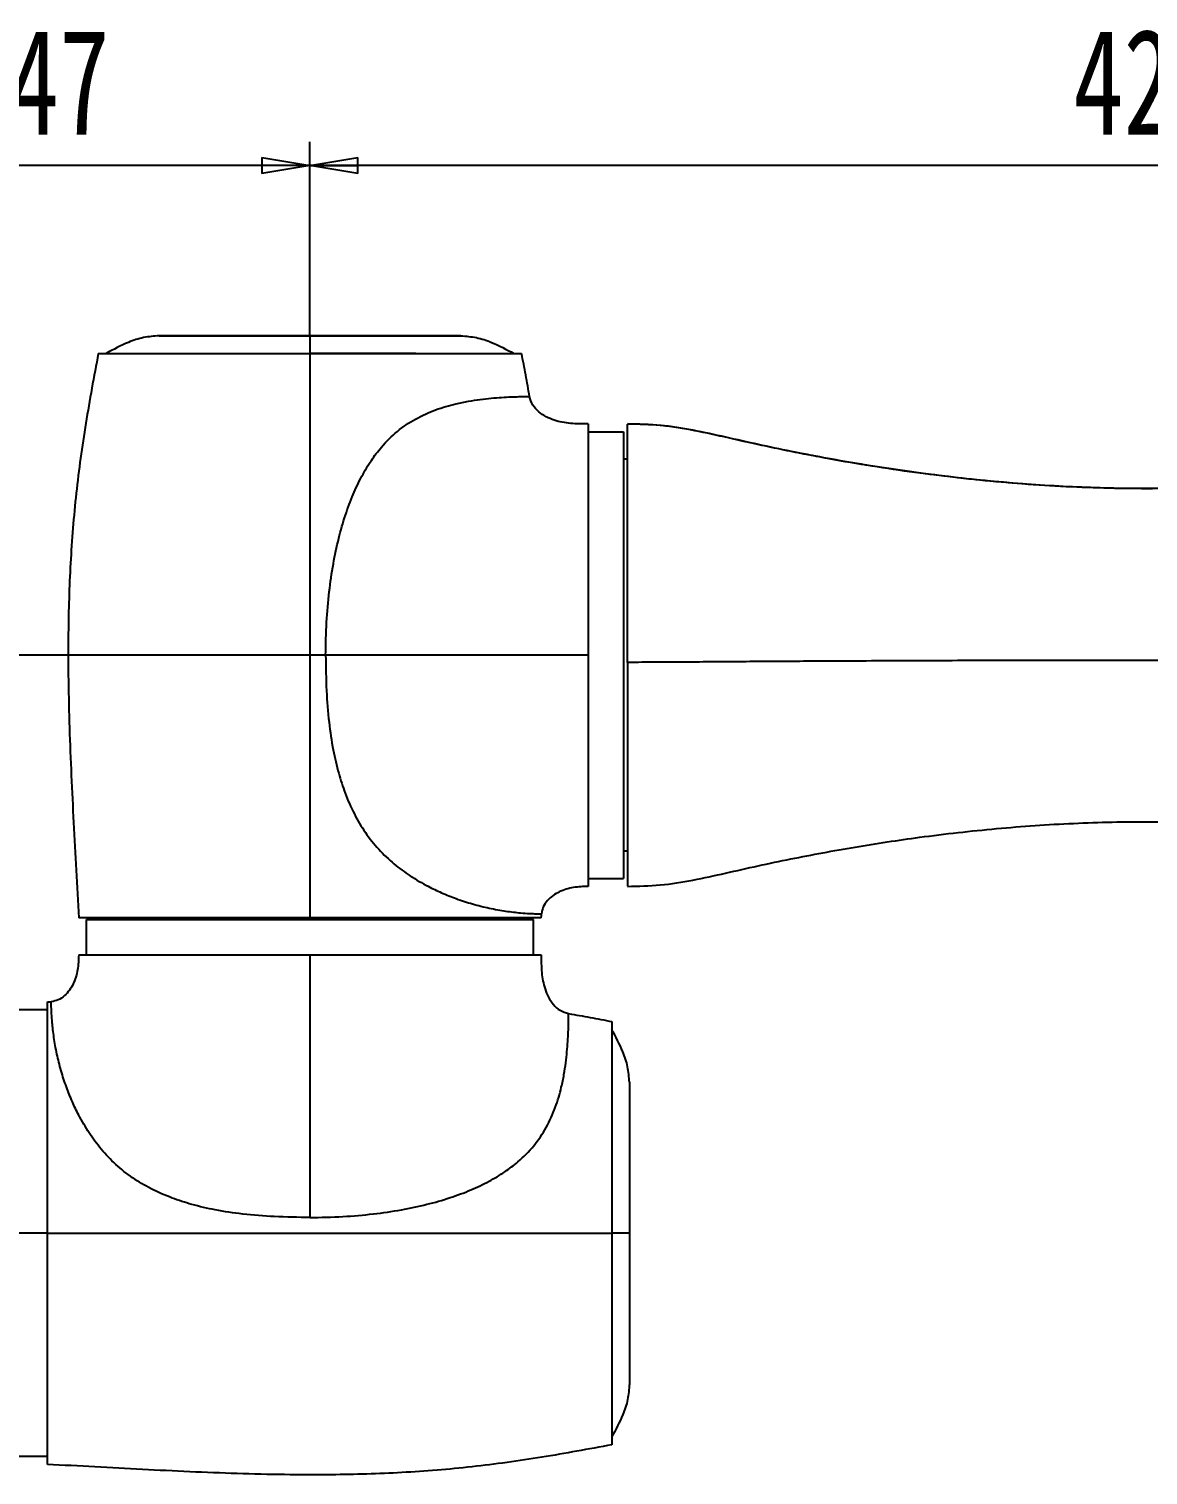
# Model space of a CAD drawing. Header units: millimetres. Extents: x 0 to 841, y 0 to 594.
# Drawn here: x 101.6 to 196.8, y 163.8 to 286.8 of the extents above; entities that cross this region are included whole.
import ezdxf

# ---------------------------------------------------------------- set-up
doc = ezdxf.new("R2010")
doc.units = ezdxf.units.MM
doc.layers.add('10', color=7, linetype='Continuous')
doc.styles.add('SLDTEXTSTYLE4', font='TXT', dxfattribs={"width": 0.7})
doc.dimstyles.new('SLDDIMSTYLE0', dxfattribs={"dimtxt": 9, "dimasz": 4.08, "dimexe": 0, "dimexo": 0.0625, "dimgap": 2.25, "dimtad": 2, "dimlfac": 3, "dimrnd": 1e-09, "dimzin": 12, "dimdsep": 46, "dimtxsty": 'SLDTEXTSTYLE4', "dimblk1": 'CLOSED', "dimblk2": 'CLOSED', "dimsah": 1, "dimcen": 0.09, "dimadec": 0, "dimazin": 3, "dimtfac": 1, "dimtofl": 0, "dimtmove": 0, "dimatfit": 3, "dimldrblk": 'CLOSED', "dimfxl": 0, "dimfrac": 2, "dimtolj": 1, "dimtzin": 12, "dimarcsym": 0})

# ---------------------------------------------------------------- blocks, each defined once
blk = doc.blocks.new('_Closed')
at = {"color": 0, "linetype": 'ByBlock', "lineweight": -2}
for p, q in [((-1, 0.166667), (0, 0)), ((-1, 0.166667), (-1, -0.166667)), ((0, 0), (-1, -0.166667)), ((0, 0), (-1, 0))]:
    blk.add_line(p, q, dxfattribs=at)
blk = doc.blocks.new('_D_3')
at = {"layer": '10'}
for p, q in [((126.82, 233.55), (64.65, 233.55)), ((66.65, 233.55), (66.65, 184.38)), ((103.15, 184.38), (64.65, 184.38))]:
    blk.add_line(p, q, dxfattribs=at)
at = {"layer": '10', "xscale": 4.08, "yscale": 4.08}
for p, rotation in [((66.65, 233.55, 0), 89.9999999941293), ((66.65, 184.38, 0), 269.9999999941293)]:
    blk.add_blockref('_Closed', p, dxfattribs=dict(at, rotation=rotation))
at = {"layer": '10', "insert": (55.05, 200.27), "char_height": 9, "attachment_point": 1, "rotation": 90, "style": 'SLDTEXTSTYLE4'}
blk.add_mtext('147', dxfattribs=at)
blk = doc.blocks.new('_D_4')
at = {"layer": '10'}
for p, q in [((76.65, 209.05), (76.65, 277.21)), ((125.48, 260.71), (125.48, 277.21)), ((125.48, 275.21), (76.65, 275.21))]:
    blk.add_line(p, q, dxfattribs=at)
at = {"layer": '10', "xscale": 4.08, "yscale": 4.08}
for p, rotation in [((76.65, 275.21, 0), 179.9999999501266), ((125.48, 275.21, 0), 359.9999999501266)]:
    blk.add_blockref('_Closed', p, dxfattribs=dict(at, rotation=rotation))
at = {"layer": '10', "insert": (95.58, 286.82), "char_height": 9, "attachment_point": 1, "rotation": 360, "style": 'SLDTEXTSTYLE4'}
blk.add_mtext('147', dxfattribs=at)
blk = doc.blocks.new('_D_5')
at = {"layer": '10'}
for p, q in [((125.48, 260.71), (125.48, 277.21)), ((268.48, 260.71), (268.48, 277.21)), ((268.48, 275.21), (125.48, 275.21))]:
    blk.add_line(p, q, dxfattribs=at)
at = {"layer": '10', "xscale": 4.08, "yscale": 4.08}
for p, rotation in [((125.48, 275.21, 0), 179.9999999501266), ((268.48, 275.21, 0), 359.9999999501266)]:
    blk.add_blockref('_Closed', p, dxfattribs=dict(at, rotation=rotation))
at = {"layer": '10', "insert": (190.39, 286.82), "char_height": 9, "attachment_point": 1, "rotation": 360, "style": 'SLDTEXTSTYLE4'}
blk.add_mtext('427', dxfattribs=at)

msp = doc.modelspace()

# ---------------------------------------------------------------- linework, layer by layer
at = {"color": 7, "linetype": 'Continuous', "lineweight": 25}
for p, q in [((149.1506, 252.546), (152.1506, 252.546)), ((152.4839, 250.2043), (152.1506, 250.2043)), ((152.1506, 216.8876), (152.4839, 216.8876)), ((149.1506, 214.546), (152.1506, 214.546)), ((106.4839, 208.0456), (106.4839, 211.0456)), ((108.8256, 211.2123), (108.8256, 211.0456)), ((142.1423, 211.0456), (142.1423, 211.2123)), ((144.4839, 208.0456), (144.4839, 211.0456)), ((103.1502, 203.3789), (100.3169, 203.3789)), ((103.1502, 165.3789), (100.3169, 165.3789))]:
    msp.add_line(p, q, dxfattribs=at)
at = {"color": 8, "linetype": 'Continuous', "lineweight": 25}
msp.add_line((125.4839, 211.0456), (125.4839, 211.2123), dxfattribs=at)
at = {"color": 7, "linetype": 'Continuous', "lineweight": 25, "flags": 128}
for points in [[(152.1506, 252.546), (152.1506, 252.4874), (152.1506, 252.3121), (152.1506, 252.021), (152.1506, 251.6161), (152.1506, 251.0997), (152.1506, 250.4751), (152.1506, 249.7461), (152.1506, 248.9173), (152.1506, 247.9937), (152.1506, 246.981), (152.1506, 245.8855), (152.1506, 244.7139), (152.1506, 243.4735), (152.1506, 242.1718), (152.1506, 240.817), (152.1506, 239.4173), (152.1506, 237.9814), (152.1506, 236.5182), (152.1506, 235.0367), (152.1506, 233.546), (152.1506, 232.0553), (152.1506, 230.5737), (152.1506, 229.1105), (152.1506, 227.6747), (152.1506, 226.275), (152.1506, 224.9202), (152.1506, 223.6185), (152.1506, 222.3781), (152.1506, 221.2065), (152.1506, 220.1109), (152.1506, 219.0983), (152.1506, 218.1747), (152.1506, 217.3458), (152.1506, 216.6169), (152.1506, 215.9923), (152.1506, 215.4759), (152.1506, 215.0709), (152.1506, 214.7799), (152.1506, 214.6045), (152.1506, 214.546)], [(106.4839, 211.0456), (106.5425, 211.0456), (106.7179, 211.0456), (107.0089, 211.0456), (107.4139, 211.0456), (107.9302, 211.0456), (108.5548, 211.0456), (109.2838, 211.0456), (110.1126, 211.0456), (111.0362, 211.0456), (112.0489, 211.0456), (113.1444, 211.0456), (114.316, 211.0456), (115.5565, 211.0456), (116.8581, 211.0456), (118.213, 211.0456), (119.6126, 211.0456), (121.0485, 211.0456), (122.5117, 211.0456), (123.9932, 211.0456), (125.4839, 211.0456), (126.9747, 211.0456), (128.4562, 211.0456), (129.9194, 211.0456), (131.3553, 211.0456), (132.7549, 211.0456), (134.1098, 211.0456), (135.4114, 211.0456), (136.6519, 211.0456), (137.8235, 211.0456), (138.919, 211.0456), (139.9317, 211.0456), (140.8553, 211.0456), (141.6841, 211.0456), (142.4131, 211.0456), (143.0377, 211.0456), (143.554, 211.0456), (143.959, 211.0456), (144.25, 211.0456), (144.4254, 211.0456), (144.4839, 211.0456)], [(145.1506, 211.2123), (145.1604, 211.3989), (145.1681, 211.5456)], [(103.1502, 204.0456), (103.3369, 204.0554), (103.4836, 204.0631)]]:
    msp.add_lwpolyline(points, dxfattribs=at)
at = {"color": 7, "linetype": 'Continuous', "lineweight": 25}
for points, knots in [([(112.6506, 260.7123), (112.2082, 260.6794), (111.3171, 260.6131), (109.7897, 260.0988), (108.7728, 259.5488), (108.1506, 259.2123)], [0, 0, 0, 0, 0.27677205, 0.55746958, 1, 1, 1, 1]), ([(112.6506, 260.7123), (112.6543, 260.7123), (112.6617, 260.7123), (112.7851, 260.7123), (113.0578, 260.7123), (113.481, 260.7123), (114.0079, 260.7123), (114.6911, 260.7123), (115.5469, 260.7123), (116.5696, 260.7123), (117.7171, 260.7123), (118.9437, 260.7123), (120.3559, 260.7123), (121.9488, 260.7123), (123.7099, 260.7123), (124.8899, 260.7123), (125.4839, 260.7123)], [0, 0, 0, 0, 0.08397261, 0.16679981, 0.24932864, 0.31185082, 0.3748044, 0.43760771, 0.5, 0.56239229, 0.6251956, 0.68814918, 0.75067136, 0.83320019, 0.91602739, 1, 1, 1, 1]), ([(125.4839, 260.7123), (124.8899, 260.7123), (123.7099, 260.7123), (121.9488, 260.7123), (120.3559, 260.7123), (118.9437, 260.7123), (117.7171, 260.7123), (116.5696, 260.7123), (115.5469, 260.7123), (114.6911, 260.7123), (114.0079, 260.7123), (113.481, 260.7123), (113.0578, 260.7123), (112.7851, 260.7123), (112.6617, 260.7123), (112.6543, 260.7123), (112.6506, 260.7123)], [0, 0, 0, 0, 0.08397261, 0.16679981, 0.24932864, 0.31185082, 0.3748044, 0.43760771, 0.5, 0.56239229, 0.6251956, 0.68814918, 0.75067136, 0.83320019, 0.91602739, 1, 1, 1, 1]), ([(125.4839, 260.7123), (125.4839, 260.6794), (125.4839, 260.6131), (125.4839, 260.0988), (125.4839, 259.5488), (125.4839, 259.2123)], [0, 0, 0, 0, 0.276772048, 0.557469579, 1, 1, 1, 1]), ([(125.4839, 260.7123), (126.078, 260.7123), (127.258, 260.7123), (129.0191, 260.7123), (130.6119, 260.7123), (132.0241, 260.7123), (133.2508, 260.7123), (134.3983, 260.7123), (135.421, 260.7123), (136.2768, 260.7123), (136.96, 260.7123), (137.4869, 260.7123), (137.9101, 260.7123), (138.1828, 260.7123), (138.3062, 260.7123), (138.3136, 260.7123), (138.3173, 260.7123)], [0, 0, 0, 0, 0.08397261, 0.16679981, 0.24932864, 0.31185082, 0.3748044, 0.43760771, 0.5, 0.56239229, 0.6251956, 0.68814918, 0.75067136, 0.83320019, 0.91602739, 1, 1, 1, 1]), ([(138.3173, 260.7123), (138.3136, 260.7123), (138.3062, 260.7123), (138.1828, 260.7123), (137.9101, 260.7123), (137.4869, 260.7123), (136.96, 260.7123), (136.2768, 260.7123), (135.421, 260.7123), (134.3983, 260.7123), (133.2508, 260.7123), (132.0241, 260.7123), (130.6119, 260.7123), (129.0191, 260.7123), (127.258, 260.7123), (126.078, 260.7123), (125.4839, 260.7123)], [0, 0, 0, 0, 0.08397261, 0.16679981, 0.24932864, 0.31185082, 0.3748044, 0.43760771, 0.5, 0.56239229, 0.6251956, 0.68814918, 0.75067136, 0.83320019, 0.91602739, 1, 1, 1, 1]), ([(138.3173, 260.7123), (138.7597, 260.6794), (139.6508, 260.6131), (141.1782, 260.0988), (142.1951, 259.5488), (142.8173, 259.2123)], [0, 0, 0, 0, 0.276772047, 0.55746958, 1, 1, 1, 1]), ([(107.4839, 259.2123), (107.1144, 257.2335), (106.3779, 253.29), (105.554, 247.3386), (105.0673, 241.3661), (104.8737, 234.7023), (104.9896, 227.3419), (105.3712, 219.2884), (105.6684, 213.9082), (105.8173, 211.2123)], [0, 0, 0, 0, 0.12529612, 0.24971046, 0.37381709, 0.4981234, 0.66456897, 0.83192256, 1, 1, 1, 1]), ([(107.4839, 259.2123), (107.4996, 259.2123), (107.5303, 259.2123), (107.8551, 259.2123), (108.4025, 259.2123), (109.1226, 259.2123), (109.9521, 259.2123), (110.9583, 259.2123), (112.1461, 259.2123), (113.5135, 259.2123), (115.0348, 259.2123), (116.6719, 259.2123), (118.5523, 259.2123), (120.6799, 259.2123), (123.0635, 259.2123), (124.6688, 259.2123), (125.4839, 259.2123)], [0, 0, 0, 0, 0.0844124, 0.16625275, 0.24861366, 0.3114706, 0.37451605, 0.43842521, 0.50000007, 0.56156687, 0.62548263, 0.68851813, 0.75138631, 0.83373854, 0.91558297, 1, 1, 1, 1]), ([(116.4839, 259.2123), (116.4849, 259.2123), (116.4869, 259.2123), (116.573, 259.2123), (116.8215, 259.2123), (117.2917, 259.2123), (118.0222, 259.2123), (119.0534, 259.2123), (120.2609, 259.2123), (121.5296, 259.2123), (122.8374, 259.2123), (124.1574, 259.2123), (125.0402, 259.2123), (125.4839, 259.2123)], [0, 0, 0, 0, 0.09382074, 0.18660742, 0.27940517, 0.37332572, 0.46685297, 0.55968943, 0.64815961, 0.73658198, 0.82395847, 0.91151119, 1, 1, 1, 1]), ([(125.4839, 259.2123), (125.4839, 257.2335), (125.4839, 253.29), (125.4839, 247.3386), (125.4839, 241.3661), (125.4839, 234.7023), (125.4839, 227.3419), (125.4839, 219.2884), (125.4839, 213.9082), (125.4839, 211.2123)], [0, 0, 0, 0, 0.12529612, 0.24971046, 0.37381709, 0.4981234, 0.66456897, 0.83192256, 1, 1, 1, 1]), ([(125.4839, 259.2123), (126.299, 259.2123), (127.9043, 259.2123), (130.2879, 259.2123), (132.4155, 259.2123), (134.296, 259.2123), (135.9331, 259.2123), (137.4544, 259.2123), (138.8217, 259.2123), (140.0095, 259.2123), (141.0157, 259.2123), (141.8453, 259.2123), (142.5653, 259.2123), (143.1128, 259.2123), (143.4375, 259.2123), (143.4683, 259.2123), (143.4839, 259.2123)], [0, 0, 0, 0, 0.08441164, 0.166256108, 0.248613687, 0.311481865, 0.374517362, 0.438426967, 0.499999916, 0.561568642, 0.625483946, 0.688529391, 0.75138633, 0.83374189, 0.915582213, 1, 1, 1, 1]), ([(134.4839, 259.2123), (134.483, 259.2123), (134.481, 259.2123), (134.3949, 259.2123), (134.1464, 259.2123), (133.6762, 259.2123), (132.9457, 259.2123), (131.9145, 259.2123), (130.707, 259.2123), (129.4382, 259.2123), (128.1305, 259.2123), (126.8105, 259.2123), (125.9277, 259.2123), (125.4839, 259.2123)], [0, 0, 0, 0, 0.09382074, 0.18660742, 0.27940517, 0.37332572, 0.46685297, 0.55968943, 0.64815961, 0.73658198, 0.82395847, 0.91151119, 1, 1, 1, 1]), ([(144.1631, 255.5456), (144.0543, 256.1566), (143.8365, 257.3804), (143.6016, 258.6011), (143.4839, 259.2123)], [0, 0, 0, 0, 0.49928449, 1, 1, 1, 1]), ([(126.8173, 233.5456), (126.8321, 234.4809), (126.8608, 236.2841), (127.0931, 238.8805), (127.4388, 241.2668), (127.9, 243.4458), (128.4631, 245.4207), (129.1197, 247.1903), (129.8574, 248.7485), (130.6602, 250.0924), (131.6458, 251.4008), (132.8932, 252.6344), (134.482, 253.6991), (136.1943, 254.4608), (137.7256, 254.9021), (138.9888, 255.1585), (140.0022, 255.3104), (140.9499, 255.4138), (141.8328, 255.4803), (142.6323, 255.5197), (143.3034, 255.5383), (143.804, 255.5447), (144.1125, 255.5457), (144.1458, 255.5457), (144.1631, 255.5456)], [0, 0, 0, 0, 0.06382768, 0.12304805, 0.1778432, 0.22854557, 0.27542195, 0.3186957, 0.35847507, 0.39470344, 0.42774362, 0.4737141, 0.51961012, 0.56808217, 0.61785405, 0.6511515, 0.68494031, 0.72024392, 0.75885771, 0.80125111, 0.8466443, 0.89416997, 0.94471604, 1, 1, 1, 1]), ([(149.1506, 253.2123), (148.649, 253.2117), (147.6735, 253.2105), (146.4561, 253.4299), (145.5516, 253.8111), (144.9196, 254.2255), (144.3832, 254.7986), (144.2373, 255.294), (144.1631, 255.5456)], [0, 0, 0, 0, 0.25222395, 0.49052844, 0.61599861, 0.74346822, 0.86967653, 1, 1, 1, 1]), ([(149.1506, 253.2123), (149.1506, 253.1802), (149.1506, 253.1162), (149.1506, 252.6041), (149.1506, 251.8032), (149.1506, 250.699), (149.1506, 249.3152), (149.1506, 247.665), (149.1506, 245.7667), (149.1506, 243.6417), (149.1506, 241.5136), (149.1506, 239.4596), (149.1506, 237.5326), (149.1506, 235.5529), (149.1506, 234.2155), (149.1506, 233.5456)], [0, 0, 0, 0, 0.08290449, 0.16516072, 0.24693568, 0.32840798, 0.40991445, 0.49173433, 0.5742444, 0.65754704, 0.74178067, 0.80568152, 0.87010059, 0.93493086, 1, 1, 1, 1]), ([(241.4839, 253.2126), (240.5491, 253.1774), (238.6774, 253.1069), (235.8972, 252.6478), (233.1357, 252.0737), (230.3728, 251.469), (226.7084, 250.7324), (222.1398, 249.9039), (216.3091, 249.0283), (210.1126, 248.3151), (203.5521, 247.8378), (197.0845, 247.662), (190.7181, 247.7923), (184.4584, 248.2055), (178.21, 248.8831), (173.125, 249.6353), (169.194, 250.3304), (166.4053, 250.8701), (163.6204, 251.4512), (160.8471, 252.0883), (158.0774, 252.6906), (155.291, 253.1597), (153.4175, 253.195), (152.4839, 253.2126)], [0, 0, 0, 0, 0.03120182, 0.06247195, 0.09389754, 0.12539452, 0.15688272, 0.21867898, 0.28038071, 0.35369409, 0.42685911, 0.49991076, 0.56960905, 0.63937053, 0.70927527, 0.77937895, 0.81093471, 0.84254145, 0.87420144, 0.90590878, 0.93752353, 0.96886898, 1, 1, 1, 1]), ([(152.4839, 232.9332), (152.4839, 233.6643), (152.4839, 235.1287), (152.4839, 237.3064), (152.4839, 239.4431), (152.4839, 241.5099), (152.4839, 243.4821), (152.4839, 245.3309), (152.4839, 247.0275), (152.4839, 248.5554), (152.4839, 249.8961), (152.4839, 251.0248), (152.4839, 251.9365), (152.4839, 252.613), (152.4839, 253.0625), (152.4839, 253.1562), (152.4839, 253.2031)], [0, 0, 0, 0, 0.07096206, 0.14214699, 0.21310919, 0.28461742, 0.35635345, 0.4278615, 0.49939228, 0.57115145, 0.6426824, 0.71417965, 0.78590463, 0.8574018, 0.9287009, 1, 1, 1, 1]), ([(241.4839, 253.2031), (240.4373, 253.1591), (238.3406, 253.0709), (235.2323, 252.5118), (232.1428, 251.8447), (229.0433, 251.1852), (224.9338, 250.3917), (219.81, 249.5179), (213.2707, 248.6357), (206.3218, 247.9851), (198.968, 247.6597), (191.6123, 247.731), (184.2657, 248.199), (176.9347, 249.0287), (171.1104, 249.9582), (166.777, 250.7876), (163.9163, 251.3776), (161.0677, 252.0285), (158.2249, 252.6534), (155.3655, 253.1458), (153.4422, 253.184), (152.4839, 253.2031)], [0, 0, 0, 0, 0.03493474, 0.06998194, 0.10521962, 0.14050439, 0.17576696, 0.244951, 0.31400283, 0.39602245, 0.47787318, 0.55964432, 0.64148436, 0.72352857, 0.80587172, 0.83832059, 0.87082604, 0.90338738, 0.93586237, 0.96804614, 1, 1, 1, 1]), ([(126.8173, 233.5456), (126.8291, 232.5351), (126.8513, 230.6268), (127.0657, 227.9364), (127.4139, 225.5909), (127.8767, 223.5802), (128.4674, 221.7494), (129.2098, 220.0491), (130.1659, 218.4318), (131.3036, 216.9982), (132.6086, 215.7707), (134.0352, 214.723), (135.4045, 213.9268), (136.7218, 213.2971), (137.9944, 212.7916), (139.3719, 212.3492), (140.8045, 211.9957), (142.2036, 211.7487), (143.3416, 211.6215), (144.1859, 211.5664), (144.7493, 211.5482), (145.1036, 211.5454), (145.1468, 211.5455), (145.1681, 211.5456)], [0, 0, 0, 0, 0.06884543, 0.13000874, 0.18381849, 0.23044383, 0.27070672, 0.31519761, 0.35733512, 0.39982136, 0.44209097, 0.48384806, 0.52836752, 0.56177234, 0.59970278, 0.64304896, 0.69221578, 0.74732786, 0.80749369, 0.85516121, 0.90388983, 0.95238163, 1, 1, 1, 1]), ([(149.1506, 233.5456), (147.2516, 233.5456), (143.5014, 233.5456), (137.9172, 233.5456), (132.3722, 233.5456), (128.6781, 233.5456), (126.8173, 233.5456)], [0, 0, 0, 0, 0.25485246, 0.50330417, 0.74978984, 1, 1, 1, 1]), ([(149.1506, 233.5456), (149.1506, 232.7232), (149.1506, 231.0731), (149.1506, 228.6257), (149.1506, 226.2323), (149.1506, 223.9309), (149.1506, 221.7654), (149.1506, 219.9494), (149.1506, 218.4638), (149.1506, 217.2708), (149.1506, 216.2402), (149.1506, 215.2888), (149.1506, 214.511), (149.1506, 213.9777), (149.1506, 213.9118), (149.1506, 213.8789)], [0, 0, 0, 0, 0.0798593, 0.16024485, 0.24146848, 0.32385488, 0.40719156, 0.49137733, 0.5550158, 0.61889626, 0.6828847, 0.74684514, 0.83179801, 0.91622636, 1, 1, 1, 1]), ([(241.4839, 232.9332), (240.7352, 232.9343), (239.2341, 232.9365), (237.0154, 232.9503), (234.8127, 232.9665), (232.6072, 232.9827), (230.3946, 232.9973), (228.1811, 233.011), (224.6747, 233.0311), (219.8554, 233.0544), (213.3175, 233.0791), (206.3553, 233.0973), (198.9748, 233.1061), (191.5877, 233.1034), (184.2175, 233.0896), (176.8817, 233.0661), (171.1996, 233.0408), (167.1507, 233.019), (164.7091, 233.0045), (162.2679, 232.9889), (159.8313, 232.9716), (157.4032, 232.9535), (154.9625, 232.9373), (153.3079, 232.9346), (152.4839, 232.9332)], [0, 0, 0, 0, 0.02498776, 0.05009221, 0.07533389, 0.10056794, 0.12572582, 0.15082991, 0.17589451, 0.24471697, 0.3135852, 0.39569525, 0.4778603, 0.56003412, 0.64219305, 0.72423765, 0.80613326, 0.83373509, 0.86138503, 0.88909835, 0.91691087, 0.9447818, 0.97249992, 1, 1, 1, 1]), ([(152.4839, 232.9332), (152.4839, 232.2037), (152.4839, 230.7423), (152.4839, 228.5883), (152.4839, 226.4889), (152.4839, 224.4749), (152.4839, 222.5692), (152.4839, 220.8), (152.4839, 219.1954), (152.4839, 217.7704), (152.4839, 216.5421), (152.4839, 215.5345), (152.4839, 214.7495), (152.4839, 214.2085), (152.4839, 213.9133), (152.4839, 213.9069), (152.4839, 213.9042)], [0, 0, 0, 0, 0.07239789, 0.14502315, 0.21742118, 0.29037629, 0.3635638, 0.43651872, 0.50949684, 0.58270797, 0.65568625, 0.72863016, 0.8018064, 0.87475023, 0.94749197, 1, 1, 1, 1]), ([(152.4839, 213.8793), (153.4154, 213.8968), (155.2848, 213.9319), (158.0652, 214.3991), (160.829, 214.9995), (163.5961, 215.6353), (167.2651, 216.4017), (171.8361, 217.2538), (177.6677, 218.1354), (183.862, 218.8371), (190.4194, 219.291), (196.8856, 219.4305), (203.2531, 219.2646), (209.5158, 218.8279), (215.7666, 218.1378), (220.8525, 217.3882), (224.783, 216.7091), (227.5686, 216.1864), (230.3486, 215.6281), (233.1176, 215.0222), (235.8851, 214.4464), (238.6713, 213.9855), (240.5471, 213.9147), (241.4839, 213.8793)], [0, 0, 0, 0, 0.03106305, 0.06233918, 0.09388392, 0.12552215, 0.15711368, 0.21901417, 0.28072242, 0.35397774, 0.42706928, 0.50008678, 0.56981644, 0.63964737, 0.7096119, 0.77971561, 0.81123371, 0.84277317, 0.87433004, 0.90589602, 0.93739102, 0.96873002, 1, 1, 1, 1]), ([(149.1506, 213.8789), (148.7255, 213.8639), (147.8844, 213.834), (146.8636, 213.5332), (146.1413, 213.1066), (145.6726, 212.6845), (145.2861, 212.1671), (145.2072, 211.7513), (145.1681, 211.5456)], [0, 0, 0, 0, 0.25326713, 0.50104938, 0.62445261, 0.75058633, 0.87657618, 1, 1, 1, 1]), ([(125.4839, 211.2123), (124.6257, 211.2123), (122.9093, 211.2123), (120.3788, 211.2123), (117.9364, 211.2123), (115.6227, 211.2123), (113.4779, 211.2123), (111.5377, 211.2123), (109.8367, 211.2123), (108.4038, 211.2123), (107.2613, 211.2123), (106.4371, 211.2123), (105.9148, 211.2123), (105.8498, 211.2123), (105.8173, 211.2123)], [0, 0, 0, 0, 0.08334393, 0.16668798, 0.25000047, 0.33330816, 0.41665138, 0.50000089, 0.58334648, 0.6666485, 0.75000034, 0.83334041, 0.91665067, 1, 1, 1, 1]), ([(145.1506, 211.2123), (145.1181, 211.2123), (145.0531, 211.2123), (144.5308, 211.2123), (143.7066, 211.2123), (142.5641, 211.2123), (141.1312, 211.2123), (139.4302, 211.2123), (137.4904, 211.2123), (135.3454, 211.2123), (133.0319, 211.2123), (130.5891, 211.2123), (128.0587, 211.2123), (126.3422, 211.2123), (125.4839, 211.2123)], [0, 0, 0, 0, 0.08334415, 0.16665448, 0.24999986, 0.33334652, 0.41664861, 0.49999952, 0.58334384, 0.66665476, 0.74999936, 0.83330664, 0.91665076, 1, 1, 1, 1]), ([(105.8169, 208.0456), (105.8018, 207.6205), (105.772, 206.7794), (105.4712, 205.7586), (105.0446, 205.0363), (104.6225, 204.5676), (104.105, 204.1811), (103.6893, 204.1022), (103.4836, 204.0631)], [0, 0, 0, 0, 0.25326713, 0.50104938, 0.62445261, 0.75058633, 0.87657618, 1, 1, 1, 1]), ([(105.8169, 208.0456), (105.8497, 208.0456), (105.9157, 208.0456), (106.4489, 208.0456), (107.2267, 208.0456), (108.1782, 208.0456), (109.2088, 208.0456), (110.4017, 208.0456), (111.8873, 208.0456), (113.7033, 208.0456), (115.8688, 208.0456), (118.1701, 208.0456), (120.5636, 208.0456), (123.011, 208.0456), (124.6612, 208.0456), (125.4836, 208.0456)], [0, 0, 0, 0, 0.083768441, 0.168196769, 0.253154858, 0.317115297, 0.381103739, 0.444984195, 0.508622664, 0.59280327, 0.676139994, 0.758531524, 0.839750171, 0.920135758, 1, 1, 1, 1]), ([(125.4836, 208.0456), (126.1535, 208.0456), (127.4909, 208.0456), (129.4706, 208.0456), (131.3976, 208.0456), (133.4515, 208.0456), (135.5796, 208.0456), (137.7046, 208.0456), (139.6028, 208.0456), (141.2531, 208.0456), (142.6369, 208.0456), (143.7412, 208.0456), (144.542, 208.0456), (145.0541, 208.0456), (145.1181, 208.0456), (145.1502, 208.0456)], [0, 0, 0, 0, 0.06506914, 0.12989941, 0.19431848, 0.25821933, 0.34244789, 0.42575057, 0.50826567, 0.59008061, 0.67158709, 0.75306433, 0.8348343, 0.9170905, 1, 1, 1, 1]), ([(125.4836, 208.0456), (125.4836, 206.1466), (125.4836, 202.3964), (125.4836, 196.8122), (125.4836, 191.2672), (125.4836, 187.5731), (125.4836, 185.7123)], [0, 0, 0, 0, 0.25485246, 0.50330417, 0.74978984, 1, 1, 1, 1]), ([(145.1502, 208.0456), (145.1497, 207.544), (145.1485, 206.5685), (145.3679, 205.3511), (145.7491, 204.4466), (146.1634, 203.8146), (146.7366, 203.2782), (147.2319, 203.1323), (147.4836, 203.0581)], [0, 0, 0, 0, 0.25222395, 0.49052844, 0.61599861, 0.74346822, 0.86967653, 1, 1, 1, 1]), ([(103.1502, 184.3789), (103.1502, 185.2372), (103.1502, 186.9536), (103.1502, 189.484), (103.1502, 191.9264), (103.1502, 194.2402), (103.1502, 196.385), (103.1502, 198.3252), (103.1502, 200.0262), (103.1502, 201.4591), (103.1502, 202.6016), (103.1502, 203.4258), (103.1502, 203.9481), (103.1502, 204.0131), (103.1502, 204.0456)], [0, 0, 0, 0, 0.08334393, 0.16668798, 0.25000047, 0.33330816, 0.41665138, 0.50000089, 0.58334648, 0.6666485, 0.75000034, 0.83334041, 0.91665067, 1, 1, 1, 1]), ([(125.4836, 185.7123), (124.4731, 185.7241), (122.5648, 185.7463), (119.8744, 185.9607), (117.5289, 186.3089), (115.5182, 186.7717), (113.6874, 187.3624), (111.9871, 188.1048), (110.3698, 189.0609), (108.9362, 190.1986), (107.7086, 191.5036), (106.661, 192.9302), (105.8648, 194.2995), (105.235, 195.6168), (104.7295, 196.8894), (104.2871, 198.2669), (103.9336, 199.6995), (103.6866, 201.0986), (103.5594, 202.2366), (103.5044, 203.0809), (103.4862, 203.6443), (103.4834, 203.9986), (103.4835, 204.0418), (103.4836, 204.0631)], [0, 0, 0, 0, 0.06884543, 0.13000874, 0.18381849, 0.23044383, 0.27070672, 0.31519761, 0.35733512, 0.39982136, 0.44209097, 0.48384806, 0.52836752, 0.56177234, 0.59970278, 0.64304896, 0.69221578, 0.74732786, 0.80749369, 0.85516121, 0.90388983, 0.95238163, 1, 1, 1, 1]), ([(125.4836, 185.7123), (126.4189, 185.7272), (128.222, 185.7558), (130.8184, 185.9881), (133.2048, 186.3338), (135.3838, 186.795), (137.3587, 187.3581), (139.1283, 188.0147), (140.6865, 188.7524), (142.0304, 189.5552), (143.3388, 190.5408), (144.5724, 191.7883), (145.6371, 193.377), (146.3987, 195.0893), (146.8401, 196.6206), (147.0964, 197.8838), (147.2483, 198.8972), (147.3518, 199.8449), (147.4183, 200.7278), (147.4576, 201.5273), (147.4763, 202.1984), (147.4827, 202.699), (147.4837, 203.0075), (147.4836, 203.0408), (147.4836, 203.0581)], [0, 0, 0, 0, 0.06382768, 0.12304805, 0.1778432, 0.22854557, 0.27542195, 0.3186957, 0.35847507, 0.39470344, 0.42774362, 0.4737141, 0.51961012, 0.56808217, 0.61785405, 0.6511515, 0.68494031, 0.72024392, 0.75885771, 0.80125111, 0.8466443, 0.89416997, 0.94471604, 1, 1, 1, 1]), ([(147.4836, 203.0581), (148.0946, 202.9493), (149.3184, 202.7315), (150.539, 202.4966), (151.1502, 202.3789)], [0, 0, 0, 0, 0.49928449, 1, 1, 1, 1]), ([(151.1502, 202.3789), (151.1502, 202.3633), (151.1502, 202.3325), (151.1502, 202.0078), (151.1502, 201.4603), (151.1502, 200.7403), (151.1502, 199.9108), (151.1502, 198.9046), (151.1502, 197.7167), (151.1502, 196.3494), (151.1502, 194.8281), (151.1502, 193.191), (151.1502, 191.3106), (151.1502, 189.183), (151.1502, 186.7994), (151.1502, 185.194), (151.1502, 184.3789)], [0, 0, 0, 0, 0.0844124, 0.16625275, 0.24861366, 0.3114706, 0.37451605, 0.43842521, 0.50000007, 0.56156687, 0.62548263, 0.68851813, 0.75138631, 0.83373854, 0.91558297, 1, 1, 1, 1]), ([(152.6502, 197.2123), (152.6173, 197.6547), (152.551, 198.5458), (152.0367, 200.0732), (151.4868, 201.0901), (151.1502, 201.7123)], [0, 0, 0, 0, 0.27677205, 0.55746958, 1, 1, 1, 1]), ([(152.6502, 197.2123), (152.6502, 197.2086), (152.6502, 197.2012), (152.6502, 197.0778), (152.6502, 196.8051), (152.6502, 196.3819), (152.6502, 195.855), (152.6502, 195.1718), (152.6502, 194.316), (152.6502, 193.2933), (152.6502, 192.1458), (152.6502, 190.9191), (152.6502, 189.5069), (152.6502, 187.9141), (152.6502, 186.153), (152.6502, 184.973), (152.6502, 184.3789)], [0, 0, 0, 0, 0.08397261, 0.16679981, 0.24932864, 0.31185082, 0.3748044, 0.43760771, 0.5, 0.56239229, 0.6251956, 0.68814918, 0.75067136, 0.83320019, 0.91602739, 1, 1, 1, 1]), ([(103.1502, 184.3789), (105.8461, 184.3789), (111.2263, 184.3789), (119.2799, 184.3789), (126.6403, 184.3789), (133.3041, 184.3789), (139.2766, 184.3789), (145.228, 184.3789), (149.1715, 184.3789), (151.1502, 184.3789)], [0, 0, 0, 0, 0.16807744, 0.33543103, 0.5018766, 0.62618291, 0.75028954, 0.87470388, 1, 1, 1, 1]), ([(103.1502, 164.7123), (103.1502, 164.7448), (103.1502, 164.8098), (103.1502, 165.3321), (103.1502, 166.1562), (103.1502, 167.2988), (103.1502, 168.7316), (103.1502, 170.4327), (103.1502, 172.3725), (103.1502, 174.5174), (103.1502, 176.831), (103.1502, 179.2738), (103.1502, 181.8042), (103.1502, 183.5207), (103.1502, 184.3789)], [0, 0, 0, 0, 0.083344152, 0.16665448, 0.249999861, 0.33334652, 0.416648608, 0.499999517, 0.583343844, 0.666654756, 0.749999363, 0.833306638, 0.916650758, 1, 1, 1, 1]), ([(151.1502, 184.3789), (151.1502, 183.5639), (151.1502, 181.9586), (151.1502, 179.575), (151.1502, 177.4474), (151.1502, 175.5669), (151.1502, 173.9298), (151.1502, 172.4085), (151.1502, 171.0412), (151.1502, 169.8533), (151.1502, 168.8471), (151.1502, 168.0176), (151.1502, 167.2976), (151.1502, 166.7501), (151.1502, 166.4254), (151.1502, 166.3946), (151.1502, 166.3789)], [0, 0, 0, 0, 0.08441164, 0.16625611, 0.24861369, 0.31148186, 0.37451736, 0.43842697, 0.49999992, 0.56156864, 0.62548395, 0.68852939, 0.75138633, 0.83374189, 0.91558221, 1, 1, 1, 1]), ([(152.6502, 184.3789), (152.6173, 184.3789), (152.551, 184.3789), (152.0367, 184.3789), (151.4868, 184.3789), (151.1502, 184.3789)], [0, 0, 0, 0, 0.27677205, 0.55746958, 1, 1, 1, 1]), ([(152.6502, 184.3789), (152.6502, 183.7849), (152.6502, 182.6049), (152.6502, 180.8438), (152.6502, 179.2509), (152.6502, 177.8388), (152.6502, 176.6121), (152.6502, 175.4646), (152.6502, 174.4419), (152.6502, 173.5861), (152.6502, 172.9029), (152.6502, 172.376), (152.6502, 171.9528), (152.6502, 171.6801), (152.6502, 171.5567), (152.6502, 171.5493), (152.6502, 171.5456)], [0, 0, 0, 0, 0.08397261, 0.16679981, 0.24932864, 0.31185082, 0.3748044, 0.43760771, 0.5, 0.56239229, 0.6251956, 0.68814918, 0.75067136, 0.83320019, 0.91602739, 1, 1, 1, 1]), ([(152.6502, 171.5456), (152.6173, 171.1032), (152.551, 170.2121), (152.0367, 168.6847), (151.4868, 167.6678), (151.1502, 167.0456)], [0, 0, 0, 0, 0.27677205, 0.55746958, 1, 1, 1, 1]), ([(151.1502, 166.3789), (149.1715, 166.0094), (145.228, 165.273), (139.2766, 164.449), (133.3041, 163.9623), (126.6403, 163.7687), (119.2799, 163.8846), (111.2263, 164.2662), (105.8461, 164.5634), (103.1502, 164.7123)], [0, 0, 0, 0, 0.12529612, 0.24971046, 0.37381709, 0.4981234, 0.66456897, 0.83192256, 1, 1, 1, 1])]:
    msp.add_open_spline(points, degree=3, knots=knots, dxfattribs=at)

# ---------------------------------------------------------------- dimensions: what is measured, and where the dimension line sits
at = {"layer": '10'}
for base, p1, p2, angle, picture, middle in [((76.6502, 275.2139), (125.4839, 260.7123), (76.6502, 209.0477), 360, '_D_4', (101.5001, 275.2139)), ((125.4839, 275.2139), (268.4839, 260.7123), (125.4839, 260.7123), 360, '_D_5', (196.304, 275.2139)), ((66.6502, 184.3789), (126.8173, 233.5456), (103.1502, 184.3789), 90, '_D_3', (66.6502, 206.1861))]:
    dim = msp.add_linear_dim(base=base, p1=p1, p2=p2, angle=angle, dimstyle='SLDDIMSTYLE0', dxfattribs=at)
    dim.commit()
    dim.dimension.update_dxf_attribs({"geometry": picture, "text_midpoint": middle, "dimtype": 160})

doc.saveas('drawing.dxf')
